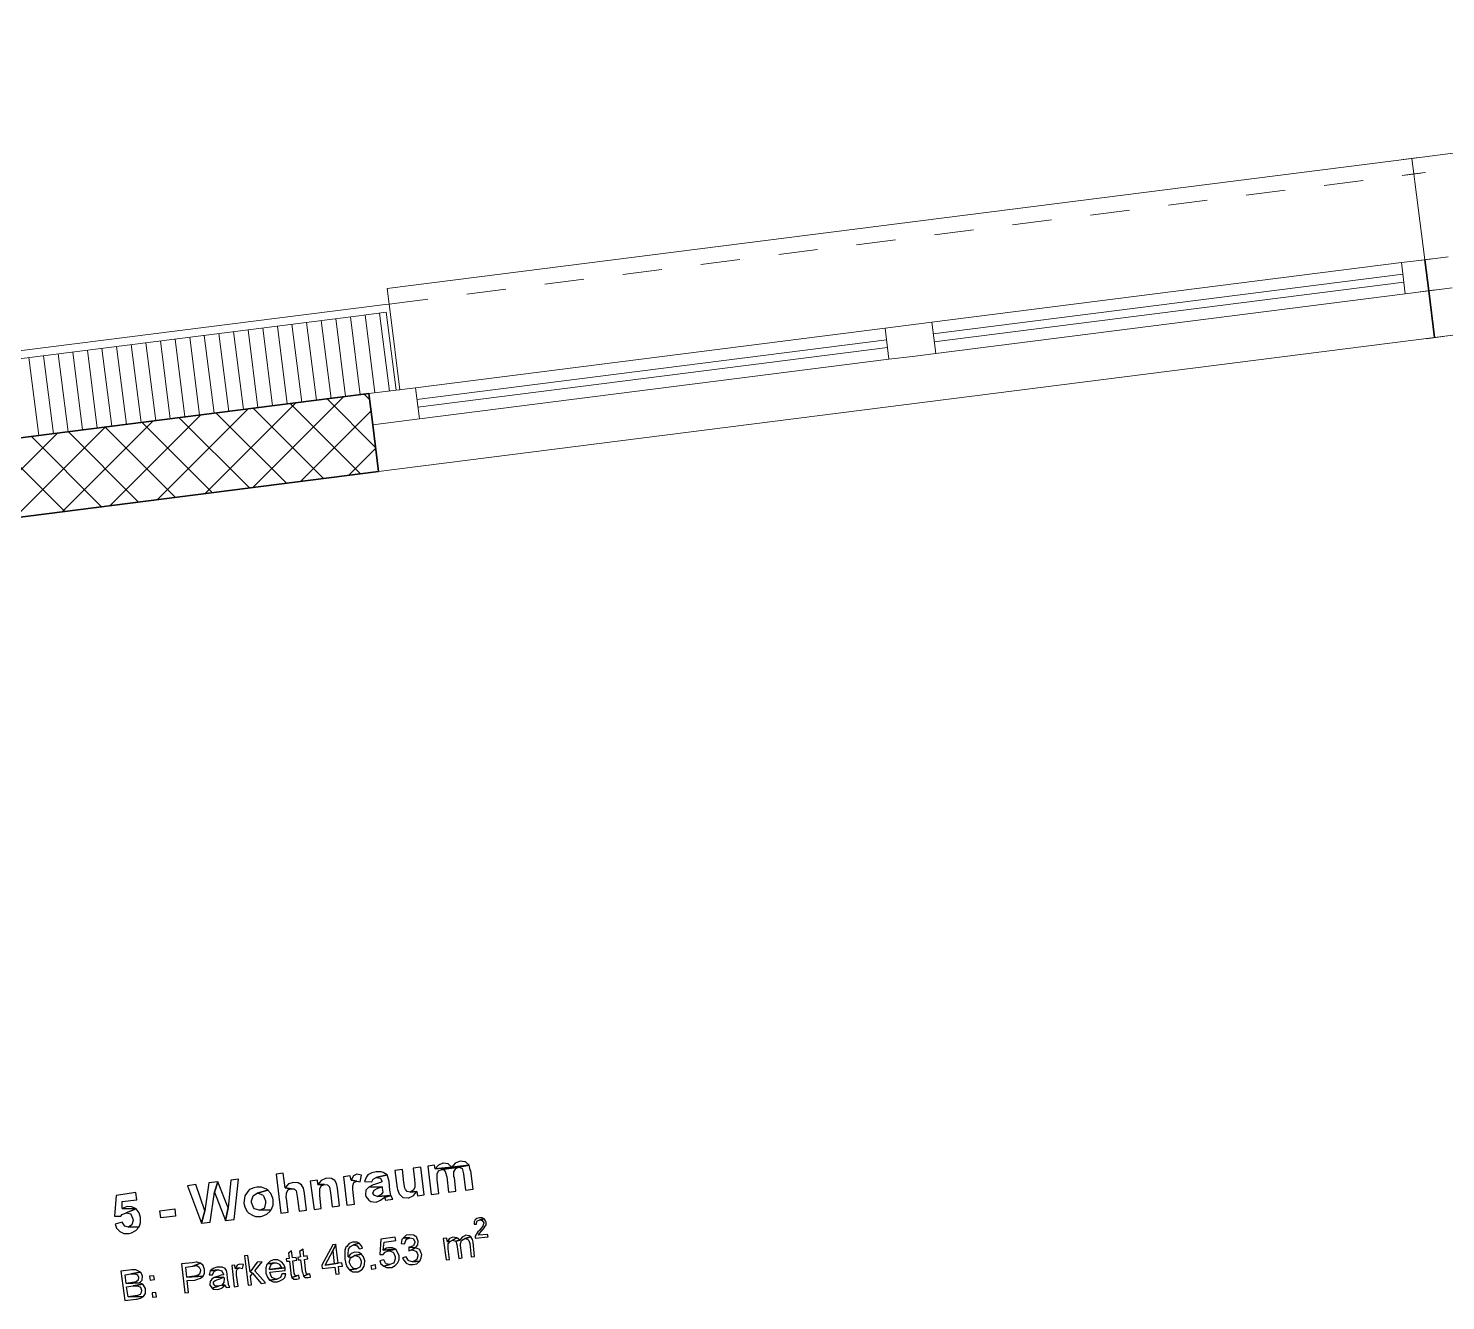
# Model space of a CAD drawing. Header units: metres. Extents: x 2713679.5 to 2713747.3, y 1226017.1 to 1226104.2.
# Drawn here: x 2713686.581 to 2713690.19, y 1226091.686 to 1226094.926 of the extents above; entities that cross this region are included whole.
import ezdxf

# ---------------------------------------------------------------- set-up
doc = ezdxf.new("R2010")
doc.units = ezdxf.units.M
doc.header["$MEASUREMENT"] = 0
doc.linetypes.add('Strich 2_1mm', pattern=[0.15, 0.1, -0.05])
doc.layers.add('texte', color=7, linetype='Continuous', true_color=0x000000)
doc.layers.add('waende_stuetzen', color=250, linetype='Continuous')

msp = doc.modelspace()

# ---------------------------------------------------------------- linework, layer by layer
at = {"layer": 'texte'}
for points in [[(2713687.5804, 1226092.0261), (2713687.5609, 1226092.0236), (2713687.5645, 1226091.9943), (2713687.5658, 1226091.9845), (2713687.5658, 1226091.9747), (2713687.5621, 1226091.9673), (2713687.5535, 1226091.9624), (2713687.5707, 1226091.9637), (2713687.5719, 1226091.9527), (2713687.589, 1226091.9551)], [(2713687.6159, 1226092.031), (2713687.5988, 1226092.0285), (2713687.6074, 1226091.9563), (2713687.6269, 1226091.9588), (2713687.622, 1226091.9943), (2713687.622, 1226091.9967), (2713687.622, 1226092.0089), (2713687.6257, 1226092.0163), (2713687.6331, 1226092.02), (2713687.6771, 1226092.0261), (2713687.704, 1226092.031), (2713687.66, 1226092.0261), (2713687.6171, 1226092.0212)], [(2713687.6379, 1226092.0359), (2713687.6367, 1226092.0359), (2713687.6257, 1226092.031), (2713687.6171, 1226092.0212), (2713687.66, 1226092.0261), (2713687.6502, 1226092.0346)], [(2713687.6771, 1226092.0261), (2713687.6331, 1226092.02), (2713687.6392, 1226092.0187), (2713687.6428, 1226092.0151), (2713687.6428, 1226092.0151), (2713687.6465, 1226092.0016), (2713687.6514, 1226091.9624), (2713687.6698, 1226091.9649), (2713687.6661, 1226091.9992), (2713687.6649, 1226092.0016), (2713687.6649, 1226092.0138), (2713687.6698, 1226092.0224)], [(2713687.6808, 1226092.0408), (2713687.6685, 1226092.0359), (2713687.6685, 1226092.0359), (2713687.66, 1226092.0261), (2713687.704, 1226092.031), (2713687.6942, 1226092.0395), (2713687.693, 1226092.0395)], [(2713687.704, 1226092.031), (2713687.6771, 1226092.0261), (2713687.6857, 1226092.0224), (2713687.6857, 1226092.0224), (2713687.6893, 1226092.0089), (2713687.6942, 1226091.9673), (2713687.7138, 1226091.9698), (2713687.7077, 1226092.0163), (2713687.7065, 1226092.0187)], [(2713687.0641, 1226091.9881), (2713687.0408, 1226091.9857), (2713687.031, 1226091.9147), (2713687.0225, 1226091.8829), (2713687.0445, 1226091.8854), (2713687.0555, 1226091.9624)], [(2713687.0641, 1226091.9881), (2713687.0555, 1226091.9624), (2713687.0837, 1226091.8903), (2713687.0898, 1226091.9221)], [(2713687.1167, 1226091.9955), (2713687.0971, 1226091.993), (2713687.0898, 1226091.9221), (2713687.0837, 1226091.8903), (2713687.1057, 1226091.8927)], [(2713687.2305, 1226092.0102), (2713687.2121, 1226092.0077), (2713687.2244, 1226091.9086), (2713687.2427, 1226091.9111), (2713687.2391, 1226091.9465), (2713687.2378, 1226091.9478), (2713687.2391, 1226091.96), (2713687.2427, 1226091.9686), (2713687.2513, 1226091.971), (2713687.2354, 1226091.9735)], [(2713687.3174, 1226091.993), (2713687.299, 1226091.9906), (2713687.3088, 1226091.9184), (2713687.3272, 1226091.9208), (2713687.3235, 1226091.9539), (2713687.3235, 1226091.9588), (2713687.3235, 1226091.971), (2713687.3272, 1226091.9784), (2713687.3357, 1226091.982), (2713687.3186, 1226091.982)], [(2713687.3406, 1226091.9979), (2713687.3382, 1226091.9967), (2713687.3272, 1226091.9918), (2713687.3186, 1226091.982), (2713687.3357, 1226091.982), (2713687.3431, 1226091.9808), (2713687.348, 1226091.9759), (2713687.348, 1226091.9747), (2713687.3504, 1226091.9612), (2713687.3553, 1226091.9245), (2713687.3737, 1226091.927), (2713687.3688, 1226091.9722), (2713687.3663, 1226091.9845), (2713687.3614, 1226091.9918), (2713687.3529, 1226091.9967)], [(2713687.4006, 1226092.0041), (2713687.3834, 1226092.0016), (2713687.392, 1226091.9294), (2713687.4116, 1226091.9319), (2713687.4091, 1226091.9539), (2713687.4079, 1226091.9686), (2713687.4079, 1226091.9784), (2713687.4104, 1226091.9869), (2713687.4177, 1226091.9906), (2713687.403, 1226091.993)], [(2713687.4177, 1226092.0077), (2713687.4091, 1226092.0041), (2713687.403, 1226091.993), (2713687.4177, 1226091.9906), (2713687.4263, 1226091.9881), (2713687.4299, 1226092.0053), (2713687.4299, 1226092.0053)], [(2713687.4666, 1226092.0138), (2713687.4556, 1226092.0114), (2713687.4458, 1226092.0065), (2713687.4422, 1226092.0016), (2713687.4373, 1226091.9894), (2713687.4556, 1226091.9881), (2713687.4593, 1226091.9955), (2713687.4666, 1226091.9992), (2713687.4948, 1226092.0065), (2713687.485, 1226092.0126), (2713687.4801, 1226092.0138)], [(2713687.4948, 1226092.0065), (2713687.4666, 1226091.9992), (2713687.4777, 1226091.9979), (2713687.4813, 1226091.9906), (2713687.4813, 1226091.9881), (2713687.4777, 1226091.9869), (2713687.463, 1226091.982), (2713687.4593, 1226091.9808), (2713687.4483, 1226091.9747), (2713687.4826, 1226091.9759), (2713687.4826, 1226091.9722), (2713687.4838, 1226091.9624), (2713687.4801, 1226091.9563), (2713687.4703, 1226091.9514), (2713687.5046, 1226091.9539), (2713687.5021, 1226091.9673), (2713687.4997, 1226091.9894), (2713687.4985, 1226091.9955)], [(2713687.5339, 1226092.02), (2713687.5144, 1226092.0175), (2713687.5205, 1226091.9722), (2713687.5217, 1226091.9686), (2713687.5254, 1226091.9576), (2713687.5352, 1226091.949), (2713687.5352, 1226091.949), (2713687.5486, 1226091.9478), (2713687.5499, 1226091.9478), (2713687.5609, 1226091.9527), (2713687.5621, 1226091.9539), (2713687.5707, 1226091.9637), (2713687.5535, 1226091.9624), (2713687.5462, 1226091.9637), (2713687.5413, 1226091.9686), (2713687.5401, 1226091.9722), (2713687.5376, 1226091.9869)], [(2713686.8549, 1226091.9612), (2713686.8047, 1226091.9539), (2713686.801, 1226091.9013), (2713686.8169, 1226091.9013), (2713686.8206, 1226091.9049), (2713686.8304, 1226091.9098), (2713686.8561, 1226091.9196), (2713686.8206, 1226091.9208), (2713686.8206, 1226091.938), (2713686.8573, 1226091.9429)], [(2713687.0078, 1226091.982), (2713686.987, 1226091.9784), (2713687.0225, 1226091.8829), (2713687.031, 1226091.9147)], [(2713687.1632, 1226091.9747), (2713687.1559, 1226091.9735), (2713687.1448, 1226091.9686), (2713687.1399, 1226091.9637), (2713687.1326, 1226091.9527), (2713687.1314, 1226091.9465), (2713687.1302, 1226091.9343), (2713687.1326, 1226091.9245), (2713687.1375, 1226091.9135), (2713687.1424, 1226091.9086), (2713687.1534, 1226091.9025), (2713687.1595, 1226091.9), (2713687.173, 1226091.9), (2713687.1767, 1226091.9013), (2713687.1889, 1226091.9062), (2713687.1975, 1226091.9135), (2713687.1999, 1226091.9172), (2713687.1705, 1226091.916), (2713687.1693, 1226091.916), (2713687.1571, 1226091.9196), (2713687.1546, 1226091.9233), (2713687.1497, 1226091.9355), (2713687.1497, 1226091.9404), (2713687.1534, 1226091.9527), (2713687.1546, 1226091.9539), (2713687.1644, 1226091.96), (2713687.1913, 1226091.9673), (2713687.1877, 1226091.9698), (2713687.1754, 1226091.9747)], [(2713687.1913, 1226091.9673), (2713687.1644, 1226091.96), (2713687.1669, 1226091.96), (2713687.1779, 1226091.9551), (2713687.1803, 1226091.9527), (2713687.1852, 1226091.9404), (2713687.1852, 1226091.9343), (2713687.1828, 1226091.9233), (2713687.1816, 1226091.9208), (2713687.1705, 1226091.916), (2713687.1999, 1226091.9172), (2713687.2048, 1226091.9294), (2713687.2048, 1226091.9429), (2713687.2036, 1226091.9465), (2713687.1987, 1226091.9588)], [(2713687.2562, 1226091.9869), (2713687.2562, 1226091.9869), (2713687.244, 1226091.9832), (2713687.2354, 1226091.9735), (2713687.2513, 1226091.971), (2713687.2586, 1226091.971), (2713687.2623, 1226091.9661), (2713687.2635, 1226091.9661), (2713687.266, 1226091.9514), (2713687.2709, 1226091.9135), (2713687.2892, 1226091.916), (2713687.2843, 1226091.9588), (2713687.2843, 1226091.96), (2713687.2819, 1226091.9722), (2713687.277, 1226091.9808), (2713687.2684, 1226091.9857)], [(2713687.4483, 1226091.9747), (2713687.441, 1226091.9673), (2713687.4397, 1226091.9551), (2713687.441, 1226091.9514), (2713687.4483, 1226091.9416), (2713687.4532, 1226091.938), (2713687.4666, 1226091.9368), (2713687.4777, 1226091.9416), (2713687.4874, 1226091.949), (2713687.5046, 1226091.9539), (2713687.5046, 1226091.9539), (2713687.4703, 1226091.9514), (2713687.463, 1226091.9539), (2713687.4581, 1226091.96), (2713687.4618, 1226091.9673), (2713687.4715, 1226091.9722), (2713687.4826, 1226091.9759)], [(2713687.5046, 1226091.9539), (2713687.4874, 1226091.949), (2713687.4887, 1226091.9478), (2713687.4911, 1226091.9416), (2713687.5095, 1226091.9441)], [(2713686.8328, 1226091.9257), (2713686.8328, 1226091.9257), (2713686.8206, 1226091.9208), (2713686.8561, 1226091.9196), (2713686.8451, 1226091.9245)], [(2713686.8561, 1226091.9196), (2713686.8304, 1226091.9098), (2713686.8426, 1226091.9074), (2713686.8426, 1226091.9062), (2713686.8475, 1226091.8939), (2713686.8487, 1226091.8903), (2713686.8451, 1226091.8792), (2713686.8365, 1226091.8731), (2713686.8634, 1226091.8743), (2713686.8671, 1226091.8841), (2713686.8671, 1226091.8964), (2713686.8671, 1226091.8976), (2713686.8634, 1226091.9098)], [(2713686.9185, 1226091.8964), (2713686.916, 1226091.9147), (2713686.954, 1226091.9196), (2713686.9564, 1226091.9013), (2713686.9185, 1226091.8964)], [(2713686.8206, 1226091.8854), (2713686.8022, 1226091.8805), (2713686.8059, 1226091.8707), (2713686.8145, 1226091.8621), (2713686.8243, 1226091.8572), (2713686.8377, 1226091.8572), (2713686.8438, 1226091.8584), (2713686.8549, 1226091.8646), (2713686.8634, 1226091.8743), (2713686.8365, 1226091.8731), (2713686.8267, 1226091.8756)], [(2713687.7297, 1226091.8964), (2713687.7236, 1226091.8952), (2713687.7187, 1226091.8915), (2713687.7163, 1226091.8866), (2713687.7163, 1226091.8805), (2713687.7224, 1226091.8805), (2713687.7224, 1226091.8817), (2713687.7236, 1226091.8878), (2713687.7248, 1226091.889), (2713687.7309, 1226091.8915), (2713687.742, 1226091.8939), (2713687.7371, 1226091.8964)], [(2713687.742, 1226091.8939), (2713687.7309, 1226091.8915), (2713687.7309, 1226091.8915), (2713687.7371, 1226091.8903), (2713687.7371, 1226091.8903), (2713687.7407, 1226091.8841), (2713687.7407, 1226091.8829), (2713687.7383, 1226091.8768), (2713687.7383, 1226091.8756), (2713687.7346, 1226091.8707), (2713687.7297, 1226091.8646), (2713687.726, 1226091.8609), (2713687.7224, 1226091.856), (2713687.7212, 1226091.8548), (2713687.7187, 1226091.8499), (2713687.7187, 1226091.845), (2713687.7517, 1226091.8487), (2713687.7505, 1226091.8548), (2713687.7273, 1226091.8523), (2713687.7285, 1226091.856), (2713687.7297, 1226091.8572), (2713687.7346, 1226091.8621), (2713687.7395, 1226091.8682), (2713687.7432, 1226091.8719), (2713687.7432, 1226091.8731), (2713687.7468, 1226091.8792), (2713687.7468, 1226091.8854), (2713687.7456, 1226091.889)], [(2713687.5156, 1226091.8474), (2713687.4789, 1226091.8425), (2713687.4764, 1226091.8034), (2713687.485, 1226091.8034), (2713687.4899, 1226091.8095), (2713687.4972, 1226091.8132), (2713687.5168, 1226091.8168), (2713687.485, 1226091.8144), (2713687.4874, 1226091.8352), (2713687.5168, 1226091.8389)], [(2713687.5364, 1226091.8462), (2713687.5327, 1226091.8413), (2713687.5303, 1226091.8315), (2713687.5401, 1226091.8303), (2713687.5401, 1226091.8327), (2713687.5437, 1226091.8413), (2713687.5437, 1226091.8413), (2713687.5523, 1226091.8462)], [(2713687.5511, 1226091.8535), (2713687.5437, 1226091.8523), (2713687.5364, 1226091.8462), (2713687.5523, 1226091.8462), (2713687.5609, 1226091.8438), (2713687.5658, 1226091.8364), (2713687.5658, 1226091.834), (2713687.5621, 1226091.8254), (2713687.5609, 1226091.8254), (2713687.5523, 1226091.8217), (2713687.567, 1226091.8205), (2713687.5731, 1226091.8279), (2713687.5743, 1226091.8364), (2713687.5743, 1226091.8376), (2713687.5707, 1226091.8462), (2713687.5707, 1226091.8474), (2713687.5621, 1226091.8523), (2713687.5609, 1226091.8523)], [(2713687.6465, 1226091.845), (2713687.6379, 1226091.8438), (2713687.6453, 1226091.7899), (2713687.6539, 1226091.7911), (2713687.6502, 1226091.8181), (2713687.6502, 1226091.8205), (2713687.6502, 1226091.8303), (2713687.6551, 1226091.8364), (2713687.6477, 1226091.8364)], [(2713687.6624, 1226091.8474), (2713687.6624, 1226091.8474), (2713687.6539, 1226091.8438), (2713687.6477, 1226091.8364), (2713687.6551, 1226091.8364), (2713687.6612, 1226091.8401), (2713687.6722, 1226091.8462), (2713687.6722, 1226091.8462)], [(2713687.6722, 1226091.8462), (2713687.6612, 1226091.8401), (2713687.6698, 1226091.8376), (2713687.6796, 1226091.8401)], [(2713687.6942, 1226091.8523), (2713687.693, 1226091.8511), (2713687.6857, 1226091.8474), (2713687.6796, 1226091.8401), (2713687.6698, 1226091.8376), (2713687.6722, 1226091.8291), (2713687.6771, 1226091.7936), (2713687.6857, 1226091.7948), (2713687.682, 1226091.8266), (2713687.682, 1226091.8303), (2713687.6844, 1226091.8389), (2713687.6844, 1226091.8389), (2713687.693, 1226091.8438), (2713687.7077, 1226091.8487), (2713687.704, 1226091.8511)], [(2713687.7077, 1226091.8487), (2713687.693, 1226091.8438), (2713687.6991, 1226091.8425), (2713687.7028, 1226091.8389), (2713687.7052, 1226091.8315), (2713687.7089, 1226091.7973), (2713687.7175, 1226091.7985), (2713687.7138, 1226091.8352), (2713687.7126, 1226091.8413)], [(2713687.2513, 1226091.8132), (2713687.244, 1226091.8071), (2713687.2452, 1226091.7936), (2713687.2378, 1226091.7924), (2713687.2391, 1226091.7863), (2713687.2464, 1226091.7863), (2713687.2501, 1226091.7557), (2713687.2501, 1226091.7544), (2713687.2525, 1226091.7446), (2713687.2648, 1226091.7495), (2713687.2623, 1226091.7495), (2713687.2599, 1226091.7508), (2713687.2586, 1226091.7557), (2713687.255, 1226091.7875), (2713687.2648, 1226091.7887), (2713687.2635, 1226091.796), (2713687.2537, 1226091.7948)], [(2713687.2807, 1226091.8168), (2713687.2721, 1226091.8107), (2713687.2745, 1226091.7973), (2713687.2672, 1226091.796), (2713687.2684, 1226091.7899), (2713687.2745, 1226091.7899), (2713687.2782, 1226091.7593), (2713687.2794, 1226091.7581), (2713687.2819, 1226091.7483), (2713687.2941, 1226091.7532), (2713687.2904, 1226091.7532), (2713687.2892, 1226091.7544), (2713687.288, 1226091.7593), (2713687.2843, 1226091.7911), (2713687.2929, 1226091.7924), (2713687.2917, 1226091.7997), (2713687.2831, 1226091.7985)], [(2713687.3639, 1226091.8291), (2713687.3565, 1226091.8279), (2713687.3284, 1226091.7765), (2713687.3296, 1226091.7679), (2713687.3614, 1226091.7716), (2713687.3639, 1226091.7532), (2713687.3724, 1226091.7544), (2713687.3712, 1226091.7728), (2713687.381, 1226091.774), (2713687.3798, 1226091.7826), (2713687.37, 1226091.7814), (2713687.3369, 1226091.7765), (2713687.3565, 1226091.8132)], [(2713687.3639, 1226091.8291), (2713687.3565, 1226091.8132), (2713687.3602, 1226091.7801), (2713687.3369, 1226091.7765), (2713687.37, 1226091.7814)], [(2713687.4091, 1226091.8352), (2713687.4067, 1226091.8352), (2713687.3981, 1226091.8315), (2713687.392, 1226091.8242), (2713687.3896, 1226091.8217), (2713687.3871, 1226091.8144), (2713687.3871, 1226091.8034), (2713687.3871, 1226091.7924), (2713687.3896, 1226091.7801), (2713687.3932, 1226091.7716), (2713687.3981, 1226091.7655), (2713687.3993, 1226091.7642), (2713687.4165, 1226091.7667), (2713687.4091, 1226091.7679), (2713687.403, 1226091.774), (2713687.3993, 1226091.7826), (2713687.3993, 1226091.7863), (2713687.4018, 1226091.7948), (2713687.403, 1226091.796), (2713687.3957, 1226091.7973), (2713687.3957, 1226091.8058), (2713687.3969, 1226091.8144), (2713687.3969, 1226091.8168), (2713687.4018, 1226091.8242), (2713687.4091, 1226091.8279), (2713687.4238, 1226091.8327), (2713687.4189, 1226091.8352)], [(2713687.4128, 1226091.8095), (2713687.4128, 1226091.8095), (2713687.403, 1226091.8058), (2713687.4018, 1226091.8046), (2713687.3957, 1226091.7973), (2713687.403, 1226091.796), (2713687.4116, 1226091.8009), (2713687.4299, 1226091.8046), (2713687.4226, 1226091.8083)], [(2713687.4238, 1226091.8327), (2713687.4091, 1226091.8279), (2713687.4104, 1226091.8279), (2713687.4189, 1226091.8254), (2713687.4238, 1226091.8181), (2713687.4324, 1226091.8193), (2713687.4299, 1226091.8254)], [(2713687.4985, 1226091.8205), (2713687.4936, 1226091.8193), (2713687.485, 1226091.8144), (2713687.5168, 1226091.8168), (2713687.5082, 1226091.8205)], [(2713687.5168, 1226091.8168), (2713687.4972, 1226091.8132), (2713687.5009, 1226091.8132), (2713687.5095, 1226091.8095), (2713687.5119, 1226091.8071), (2713687.5156, 1226091.7973), (2713687.5156, 1226091.7924), (2713687.5131, 1226091.7838), (2713687.5107, 1226091.7814), (2713687.5021, 1226091.7777), (2713687.4862, 1226091.774), (2713687.4936, 1226091.7703), (2713687.5034, 1226091.7703), (2713687.507, 1226091.7703), (2713687.5156, 1226091.7752), (2713687.5217, 1226091.7814), (2713687.5254, 1226091.7899), (2713687.5254, 1226091.7997), (2713687.5217, 1226091.8095)], [(2713687.5499, 1226091.8217), (2713687.5499, 1226091.8132), (2713687.5572, 1226091.8156), (2713687.567, 1226091.8205), (2713687.567, 1226091.8205), (2713687.5523, 1226091.8217)], [(2713687.567, 1226091.8205), (2713687.5572, 1226091.8156), (2713687.5584, 1226091.8156), (2713687.5682, 1226091.8119), (2713687.5694, 1226091.8107), (2713687.5731, 1226091.8022), (2713687.5731, 1226091.7997), (2713687.5707, 1226091.7911), (2713687.5682, 1226091.7887), (2713687.5596, 1226091.785), (2713687.578, 1226091.7863), (2713687.5817, 1226091.7948), (2713687.5829, 1226091.8034), (2713687.5817, 1226091.8071), (2713687.578, 1226091.8156), (2713687.5755, 1226091.8168)], [(2713686.9992, 1226091.7826), (2713686.9711, 1226091.7801), (2713686.9797, 1226091.7055), (2713686.9894, 1226091.7067), (2713686.9858, 1226091.7373), (2713687.0054, 1226091.7385), (2713687.0102, 1226091.7398), (2713687.02, 1226091.7434), (2713687.0262, 1226091.7483), (2713686.9846, 1226091.7459), (2713686.9821, 1226091.7716), (2713687.0005, 1226091.774), (2713687.02, 1226091.7814), (2713687.02, 1226091.7814), (2713687.0102, 1226091.7838), (2713687.009, 1226091.7838)], [(2713687.02, 1226091.7814), (2713687.0005, 1226091.774), (2713687.0102, 1226091.7752), (2713687.0164, 1226091.7716), (2713687.02, 1226091.7642), (2713687.02, 1226091.7618), (2713687.0176, 1226091.7532), (2713687.0139, 1226091.7508), (2713687.0041, 1226091.7483), (2713686.9846, 1226091.7459), (2713687.0262, 1226091.7483), (2713687.0298, 1226091.7557), (2713687.0298, 1226091.7655), (2713687.0298, 1226091.7655), (2713687.0262, 1226091.7752)], [(2713687.0641, 1226091.7716), (2713687.0616, 1226091.7716), (2713687.0518, 1226091.7679), (2713687.0518, 1226091.7679), (2713687.0445, 1226091.7618), (2713687.0641, 1226091.7642), (2713687.0653, 1226091.7642), (2713687.0739, 1226091.7618), (2713687.0775, 1226091.7544), (2713687.0788, 1226091.752), (2713687.0727, 1226091.7508), (2713687.0629, 1226091.7471), (2713687.0543, 1226091.7446), (2713687.0788, 1226091.7459), (2713687.08, 1226091.7422), (2713687.0788, 1226091.7324), (2713687.0739, 1226091.7251), (2713687.0824, 1226091.7251), (2713687.0849, 1226091.719), (2713687.0947, 1226091.7202), (2713687.091, 1226091.7263), (2713687.091, 1226091.73), (2713687.0886, 1226091.7422), (2713687.0873, 1226091.7544), (2713687.0861, 1226091.763), (2713687.0824, 1226091.7679), (2713687.0751, 1226091.7716), (2713687.0739, 1226091.7716)], [(2713687.1069, 1226091.7765), (2713687.0996, 1226091.7752), (2713687.1057, 1226091.7214), (2713687.1155, 1226091.7226), (2713687.1118, 1226091.7508), (2713687.1118, 1226091.752), (2713687.1118, 1226091.7618), (2713687.1143, 1226091.7667), (2713687.1191, 1226091.7691), (2713687.1081, 1226091.7679)], [(2713687.1191, 1226091.7789), (2713687.113, 1226091.7765), (2713687.1081, 1226091.7679), (2713687.1191, 1226091.7691), (2713687.1265, 1226091.7679), (2713687.1289, 1226091.7777), (2713687.1277, 1226091.7777)], [(2713687.1399, 1226091.8009), (2713687.1314, 1226091.7997), (2713687.1412, 1226091.7251), (2713687.1497, 1226091.7263), (2713687.1473, 1226091.7483), (2713687.1522, 1226091.7557), (2713687.1461, 1226091.7593)], [(2713687.1767, 1226091.785), (2713687.1644, 1226091.7838), (2713687.1461, 1226091.7593), (2713687.1522, 1226091.7557), (2713687.1742, 1226091.73), (2713687.1852, 1226091.7312), (2713687.1583, 1226091.7618)], [(2713687.1901, 1226091.7801), (2713687.1889, 1226091.7777), (2713687.1864, 1226091.7691), (2713687.1864, 1226091.7581), (2713687.1864, 1226091.7557), (2713687.1901, 1226091.7459), (2713687.195, 1226091.7385), (2713687.2146, 1226091.741), (2713687.2109, 1226091.741), (2713687.2024, 1226091.7446), (2713687.1999, 1226091.7483), (2713687.1962, 1226091.7581), (2713687.2354, 1226091.763), (2713687.2354, 1226091.7655), (2713687.2354, 1226091.7691), (2713687.195, 1226091.7655), (2713687.195, 1226091.7679), (2713687.1987, 1226091.7765), (2713687.1999, 1226091.7789), (2713687.2085, 1226091.7826)], [(2713687.2072, 1226091.7899), (2713687.206, 1226091.7899), (2713687.1975, 1226091.7863), (2713687.1901, 1226091.7801), (2713687.2085, 1226091.7826), (2713687.2121, 1226091.7826), (2713687.2207, 1226091.7789), (2713687.2207, 1226091.7777), (2713687.2256, 1226091.7691), (2713687.195, 1226091.7655), (2713687.2354, 1226091.7691), (2713687.2317, 1226091.7777), (2713687.2256, 1226091.785), (2713687.2256, 1226091.785), (2713687.217, 1226091.7899)], [(2713687.4299, 1226091.8046), (2713687.4116, 1226091.8009), (2713687.414, 1226091.8009), (2713687.4226, 1226091.7973), (2713687.425, 1226091.7948), (2713687.4287, 1226091.7863), (2713687.4287, 1226091.7814), (2713687.4263, 1226091.7728), (2713687.425, 1226091.7716), (2713687.4165, 1226091.7667), (2713687.3993, 1226091.7642), (2713687.4079, 1226091.7593), (2713687.4177, 1226091.7593), (2713687.4214, 1226091.7593), (2713687.4299, 1226091.7642), (2713687.4312, 1226091.7655), (2713687.4361, 1226091.774), (2713687.4373, 1226091.7777), (2713687.4385, 1226091.7875), (2713687.4348, 1226091.7973)], [(2713687.4556, 1226091.7655), (2713687.4544, 1226091.7752), (2713687.4642, 1226091.7777), (2713687.4654, 1226091.7667), (2713687.4556, 1226091.7655)], [(2713687.4862, 1226091.7899), (2713687.4764, 1226091.7875), (2713687.4789, 1226091.7801), (2713687.4862, 1226091.774), (2713687.5021, 1226091.7777), (2713687.5021, 1226091.7777), (2713687.4923, 1226091.7801), (2713687.4911, 1226091.7814)], [(2713687.5437, 1226091.7973), (2713687.5339, 1226091.7948), (2713687.5376, 1226091.7887), (2713687.5437, 1226091.7814), (2713687.5511, 1226091.7777), (2713687.5609, 1226091.7777), (2713687.5609, 1226091.7777), (2713687.5707, 1226091.7801), (2713687.578, 1226091.7863), (2713687.5596, 1226091.785), (2713687.5596, 1226091.785), (2713687.5499, 1226091.7875), (2713687.5486, 1226091.7887)], [(2713686.8451, 1226091.7642), (2713686.8169, 1226091.7606), (2713686.8267, 1226091.6859), (2713686.8549, 1226091.6896), (2713686.8573, 1226091.6896), (2713686.8671, 1226091.692), (2713686.8744, 1226091.6969), (2713686.8353, 1226091.6957), (2713686.8316, 1226091.7214), (2713686.8487, 1226091.7238), (2713686.8732, 1226091.7275), (2713686.8634, 1226091.7312), (2713686.8646, 1226091.7312), (2713686.8304, 1226091.73), (2713686.8279, 1226091.752), (2713686.8426, 1226091.7544), (2713686.8671, 1226091.7581), (2713686.8585, 1226091.763), (2713686.8549, 1226091.7642)], [(2713686.8671, 1226091.7581), (2713686.8426, 1226091.7544), (2713686.8451, 1226091.7544), (2713686.8536, 1226091.7544), (2713686.8597, 1226091.752), (2713686.8622, 1226091.7459), (2713686.861, 1226091.7385), (2713686.8561, 1226091.7336), (2713686.8463, 1226091.7324), (2713686.8304, 1226091.73), (2713686.8646, 1226091.7312), (2713686.8708, 1226091.7385), (2713686.872, 1226091.7483), (2713686.872, 1226091.7483), (2713686.8683, 1226091.7569)], [(2713686.9013, 1226091.7495), (2713686.8903, 1226091.7483), (2713686.8916, 1226091.7385), (2713686.9026, 1226091.7398)], [(2713687.0445, 1226091.7618), (2713687.0445, 1226091.7618), (2713687.0421, 1226091.752), (2713687.0506, 1226091.752), (2713687.0543, 1226091.7606), (2713687.0543, 1226091.7606), (2713687.0641, 1226091.7642)], [(2713687.0543, 1226091.7446), (2713687.0482, 1226091.741), (2713687.0445, 1226091.7349), (2713687.0433, 1226091.7275), (2713687.0433, 1226091.7251), (2713687.0494, 1226091.7177), (2713687.0653, 1226091.7226), (2713687.0567, 1226091.7238), (2713687.0531, 1226091.7287), (2713687.0531, 1226091.7336), (2713687.0567, 1226091.7373), (2713687.0641, 1226091.7398), (2713687.0714, 1226091.7422), (2713687.0788, 1226091.7459)], [(2713687.2268, 1226091.7544), (2713687.2268, 1226091.7532), (2713687.2232, 1226091.7446), (2713687.2146, 1226091.741), (2713687.195, 1226091.7385), (2713687.1962, 1226091.7385), (2713687.2048, 1226091.7336), (2713687.2158, 1226091.7336), (2713687.2219, 1226091.7361), (2713687.2305, 1226091.741), (2713687.2342, 1226091.7446), (2713687.2366, 1226091.7544)], [(2713687.2696, 1226091.7508), (2713687.2648, 1226091.7495), (2713687.2525, 1226091.7446), (2713687.2574, 1226091.741), (2713687.2648, 1226091.741), (2713687.2721, 1226091.7422)], [(2713687.2978, 1226091.7544), (2713687.2941, 1226091.7532), (2713687.2819, 1226091.7483), (2713687.2856, 1226091.7446), (2713687.2941, 1226091.7446), (2713687.3002, 1226091.7459)], [(2713686.8732, 1226091.7275), (2713686.8487, 1226091.7238), (2713686.85, 1226091.7238), (2713686.8597, 1226091.7238), (2713686.8671, 1226091.7202), (2713686.8695, 1226091.7128), (2713686.8683, 1226091.7067), (2713686.8659, 1226091.7018), (2713686.8597, 1226091.6994), (2713686.8536, 1226091.6982), (2713686.8353, 1226091.6957), (2713686.8744, 1226091.6969), (2713686.8793, 1226091.7043), (2713686.8793, 1226091.7043), (2713686.8793, 1226091.7141), (2713686.8793, 1226091.7165), (2713686.8744, 1226091.7251)], [(2713686.9062, 1226091.7067), (2713686.8965, 1226091.7055), (2713686.8977, 1226091.6945), (2713686.9075, 1226091.6957)], [(2713687.0739, 1226091.7251), (2713687.0653, 1226091.7226), (2713687.0494, 1226091.7177), (2713687.0531, 1226091.7153), (2713687.0641, 1226091.7141), (2713687.0641, 1226091.7141), (2713687.0739, 1226091.7177), (2713687.0751, 1226091.719), (2713687.0824, 1226091.7251)]]:
    msp.add_lwpolyline(points, close=True, dxfattribs=at)
at = {"layer": 'waende_stuetzen', "color": 7, "linetype": 'Continuous', "lineweight": 13}
for p, q in [((2713692.7129, 1226094.9256), (2713690.1038, 1226094.5945)), ((2713687.4947, 1226094.2634), (2713690.1038, 1226094.5945)), ((2713690.0819, 1226094.5917), (2713690.1215, 1226094.5968)), ((2713690.1038, 1226094.5945), (2713690.1088, 1226094.5548)), ((2713690.0869, 1226094.5521), (2713690.1266, 1226094.5571)), ((2713692.8501, 1226094.4794), (2713690.1617, 1226094.1382)), ((2713690.1365, 1226094.3366), (2713690.077, 1226094.329)), ((2713690.1146, 1226094.3338), (2713690.1543, 1226094.3388)), ((2713690.1365, 1226094.3366), (2713690.196, 1226094.3441)), ((2713690.077, 1226094.329), (2713688.8816, 1226094.1773)), ((2713690.0808, 1226094.2993), (2713688.8854, 1226094.1476)), ((2713690.077, 1226094.329), (2713690.0871, 1226094.2497)), ((2713687.4997, 1226094.2237), (2713687.4947, 1226094.2634)), ((2713688.8879, 1226094.1277), (2713690.0833, 1226094.2794)), ((2713690.2061, 1226094.2648), (2713690.1466, 1226094.2572)), ((2713688.8917, 1226094.098), (2713690.0871, 1226094.2497)), ((2713690.0871, 1226094.2497), (2713690.1466, 1226094.2572)), ((2713690.1247, 1226094.2544), (2713690.1644, 1226094.2595)), ((2713688.7625, 1226094.1622), (2713687.5671, 1226094.0105)), ((2713688.8221, 1226094.1698), (2713688.7625, 1226094.1622)), ((2713688.7625, 1226094.1622), (2713688.7726, 1226094.0829)), ((2713688.8816, 1226094.1773), (2713688.8221, 1226094.1698)), ((2713688.8917, 1226094.098), (2713688.8816, 1226094.1773)), ((2713687.4733, 1226093.797), (2713690.1617, 1226094.1382)), ((2713688.7663, 1226094.1325), (2713687.5709, 1226093.9808)), ((2713690.1398, 1226094.1354), (2713690.1836, 1226094.141)), ((2713687.5734, 1226093.9609), (2713688.7688, 1226094.1126)), ((2713687.5772, 1226093.9312), (2713688.7726, 1226094.0829)), ((2713688.7726, 1226094.0829), (2713688.8321, 1226094.0904)), ((2713688.8321, 1226094.0904), (2713688.8917, 1226094.098)), ((2713687.5671, 1226094.0105), (2713687.4481, 1226093.9954)), ((2713687.5772, 1226093.9312), (2713687.5671, 1226094.0105)), ((2713687.4582, 1226093.916), (2713687.5772, 1226093.9312))]:
    msp.add_line(p, q, dxfattribs=at)
at = {"layer": 'waende_stuetzen', "color": 7, "linetype": 'Strich 2_1mm', "lineweight": 13}
for p in [(2713692.7179, 1226094.8859), (2713687.4997, 1226094.2237)]:
    msp.add_line(p, (2713690.1088, 1226094.5548), dxfattribs=at)
at = {"layer": 'waende_stuetzen', "color": 7, "linetype": 'Continuous', "lineweight": 18}
for p, q in [((2713690.1088, 1226094.5548), (2713690.1113, 1226094.535)), ((2713690.1113, 1226094.535), (2713690.1365, 1226094.3366)), ((2713687.4898, 1226094.2225), (2713683.1992, 1226093.678)), ((2713687.4229, 1226094.1938), (2713683.2811, 1226093.6682)), ((2713687.4229, 1226094.1938), (2713687.4923, 1226094.2026)), ((2713687.4898, 1226094.2225), (2713687.4997, 1226094.2237)), ((2713687.5175, 1226094.0042), (2713687.4923, 1226094.2026)), ((2713687.4997, 1226094.2237), (2713687.5023, 1226094.2039)), ((2713687.5023, 1226094.2039), (2713687.5274, 1226094.0055)), ((2713687.4481, 1226093.9954), (2713687.5175, 1226094.0042)), ((2713687.5175, 1226094.0042), (2713687.5274, 1226094.0055))]:
    msp.add_line(p, q, dxfattribs=at)
at = {"layer": 'waende_stuetzen', "color": 7, "linetype": 'Continuous', "lineweight": 35}
for p, q in [((2713690.1365, 1226094.3366), (2713690.1466, 1226094.2572)), ((2713690.1466, 1226094.2572), (2713690.1617, 1226094.1382)), ((2713687.4481, 1226093.9954), (2713683.5047, 1226093.495)), ((2713687.4481, 1226093.9954), (2713687.4582, 1226093.916)), ((2713687.4582, 1226093.916), (2713687.4733, 1226093.797)), ((2713683.5299, 1226093.2966), (2713687.4733, 1226093.797))]:
    msp.add_line(p, q, dxfattribs=at)
at = {"layer": 'waende_stuetzen', "color": 18, "linetype": 'Continuous', "lineweight": 0, "true_color": 0x000000}
for p, q in [((2713687.4014, 1226094.1911), (2713687.4266, 1226093.9927)), ((2713687.4386, 1226094.1958), (2713687.4638, 1226093.9974)), ((2713687.4758, 1226094.2005), (2713687.501, 1226094.0021)), ((2713687.1038, 1226094.1533), (2713687.1289, 1226093.9549)), ((2713687.141, 1226094.158), (2713687.1661, 1226093.9596)), ((2713687.1782, 1226094.1628), (2713687.2033, 1226093.9643)), ((2713687.2154, 1226094.1675), (2713687.2405, 1226093.9691)), ((2713687.2526, 1226094.1722), (2713687.2777, 1226093.9738)), ((2713687.2898, 1226094.1769), (2713687.3149, 1226093.9785)), ((2713687.327, 1226094.1816), (2713687.3521, 1226093.9832)), ((2713687.3642, 1226094.1864), (2713687.3893, 1226093.988)), ((2713686.8433, 1226094.1203), (2713686.8685, 1226093.9219)), ((2713686.8805, 1226094.125), (2713686.9057, 1226093.9266)), ((2713686.9178, 1226094.1297), (2713686.9429, 1226093.9313)), ((2713686.955, 1226094.1344), (2713686.9801, 1226093.936)), ((2713686.9922, 1226094.1391), (2713687.0173, 1226093.9407)), ((2713687.0294, 1226094.1439), (2713687.0545, 1226093.9455)), ((2713687.0666, 1226094.1486), (2713687.0917, 1226093.9502)), ((2713686.5829, 1226094.0872), (2713686.6081, 1226093.8888)), ((2713686.6201, 1226094.0919), (2713686.6453, 1226093.8935)), ((2713686.6573, 1226094.0967), (2713686.6825, 1226093.8983)), ((2713686.6945, 1226094.1014), (2713686.7197, 1226093.903)), ((2713686.7317, 1226094.1061), (2713686.7569, 1226093.9077)), ((2713686.7689, 1226094.1108), (2713686.7941, 1226093.9124)), ((2713686.8061, 1226094.1155), (2713686.8313, 1226093.9171)), ((2713687.1532, 1226093.7564), (2713687.3842, 1226093.9873)), ((2713687.4654, 1226093.8587), (2713687.3422, 1226093.982)), ((2713687.45, 1226093.9802), (2713687.4363, 1226093.9939)), ((2713686.7888, 1226093.7101), (2713687.0197, 1226093.941)), ((2713686.9103, 1226093.7256), (2713687.1412, 1226093.9565)), ((2713687.0318, 1226093.741), (2713687.2627, 1226093.9719)), ((2713687.2387, 1226093.7672), (2713687.0598, 1226093.9461)), ((2713687.3328, 1226093.7792), (2713687.1539, 1226093.9581)), ((2713687.427, 1226093.7911), (2713687.2481, 1226093.97)), ((2713687.2747, 1226093.7718), (2713687.4537, 1226093.9508)), ((2713686.5458, 1226093.6793), (2713686.7767, 1226093.9102)), ((2713686.6673, 1226093.6947), (2713686.8982, 1226093.9256)), ((2713686.9563, 1226093.7314), (2713686.7774, 1226093.9103)), ((2713687.0505, 1226093.7433), (2713686.8716, 1226093.9222)), ((2713687.1446, 1226093.7553), (2713686.9657, 1226093.9342)), ((2713686.4243, 1226093.6639), (2713686.6553, 1226093.8948)), ((2713686.674, 1226093.6956), (2713686.4951, 1226093.8745)), ((2713686.7681, 1226093.7075), (2713686.5892, 1226093.8864)), ((2713686.8622, 1226093.7195), (2713686.6833, 1226093.8984)), ((2713687.3962, 1226093.7872), (2713687.4657, 1226093.8567))]:
    msp.add_line(p, q, dxfattribs=at)

doc.saveas('drawing.dxf')
